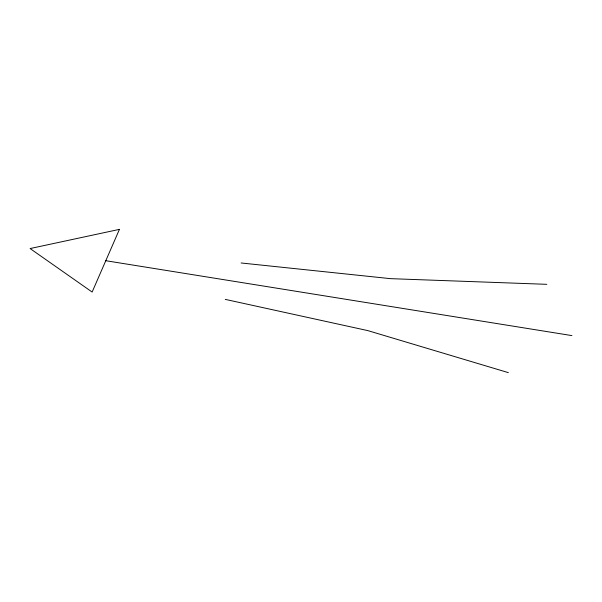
<?xml version="1.0" encoding="UTF-8"?>
<svg xmlns="http://www.w3.org/2000/svg" width="602" height="602" viewBox="0 0 602 602"><rect width="100%" height="100%" fill="white"/><g stroke="black" fill="none" stroke-linecap="round" stroke-linejoin="round"><path stroke-width="0.9" d="M546.804 284.325L390.495 278.651L241.124 262.976M105.786 260.711L571.9 335.6M225.268 299.382L367.86 330.618L508.351 372.63M119.437 229.37L92.136 292.045L30.1 248.551L119.437 229.37"/></g></svg>
